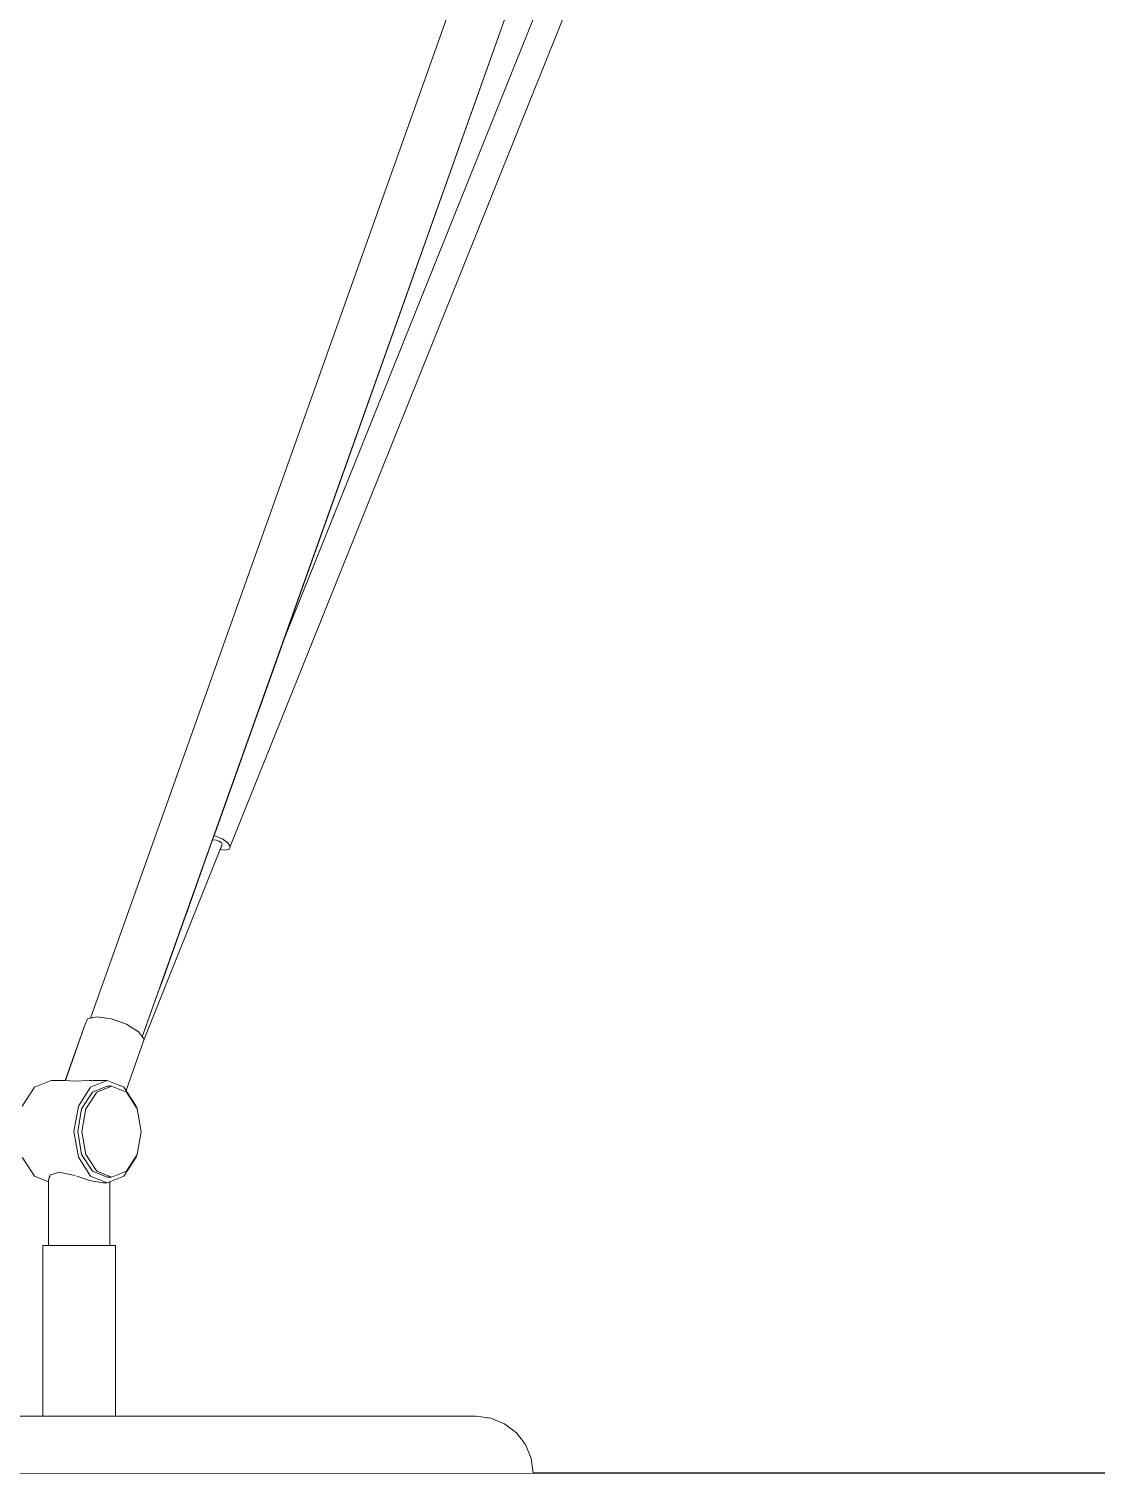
# Model space of a CAD drawing. Header units: millimetres. Extents: x 14397 to 67587, y -11631 to -8348.
# Drawn here: x 67113.5 to 67301.1, y -10880.8 to -10627.1 of the extents above; entities that cross this region are included whole.
import ezdxf

# ---------------------------------------------------------------- set-up
doc = ezdxf.new("R2010")
doc.units = ezdxf.units.MM
doc.header["$MEASUREMENT"] = 0
doc.linetypes.add('Wipeout_Contour', pattern=[1000, 0, -1000])
doc.layers.add('NewA-Ee_25_10-M_WallsExternal', color=7, linetype='Continuous')
doc.layers.add('NewA-Ee_40_20-M_GeneralFFAndEInternalMovable', color=7, linetype='Continuous')

# ---------------------------------------------------------------- blocks, each defined once
blk = doc.blocks.new('Section Elem_106_11', base_point=(55434.36, -115430.84))
at = {"color": 254, "linetype": 'Wipeout_Contour', "lineweight": 0, "ltscale": 680742.363003}
blk.add_wipeout([(67276.66, -10402.25), (67158.21, -10734.72), (67272.68, -10449.92), (67273.44, -10449.74), (67274.26, -10449.87), (67294.99, -10398.28), (67294.18, -10398.28), (67280.53, -10392.84), (67277.56, -10401.18), (67277.18, -10402.14)], dxfattribs=at).dxf.layer = 'NewA-Ee_25_10-M_WallsExternal'
blk = doc.blocks.new('Section Elem_112_11', base_point=(55434.36, -115430.84))
at = {"layer": 'NewA-Ee_40_20-M_GeneralFFAndEInternalMovable', "linetype": 'Continuous'}
blk.add_line((67340.3, -10880.84), (66735.46, -10880.84), dxfattribs=at)
blk = doc.blocks.new('Section Elem_116_11', base_point=(55434.36, -115430.84))
at = {"color": 254, "linetype": 'Wipeout_Contour', "lineweight": 0, "ltscale": 204010.657844}
blk.add_wipeout([(67143.84, -10775.05), (67146.05, -10769.55), (67145.77, -10769.61)], dxfattribs=at).dxf.layer = 'NewA-Ee_40_20-M_GeneralFFAndEInternalMovable'
at = {"color": 254, "linetype": 'Wipeout_Contour', "lineweight": 0, "ltscale": 271959.093096}
blk.add_wipeout([(67123.57, -10824.84), (67122.87, -10820.84), (67122.11, -10820.84), (67122.81, -10824.84)], dxfattribs=at).dxf.layer = 'NewA-Ee_40_20-M_GeneralFFAndEInternalMovable'
at = {"color": 254, "linetype": 'Wipeout_Contour', "lineweight": 0, "ltscale": 271976.680205}
blk.add_wipeout([(67107.75, -10878.25), (67107.69, -10880.84), (67128.54, -10880.84), (67128.52, -10878.25)], dxfattribs=at).dxf.layer = 'NewA-Ee_40_20-M_GeneralFFAndEInternalMovable'
at = {"color": 254, "linetype": 'Wipeout_Contour', "lineweight": 0, "ltscale": 1020083.078789652}
blk.add_wipeout([(67146.03, -10768.89), (67145.77, -10769.61), (67146.05, -10769.55), (67146.5, -10769.62), (67146.98, -10769.81), (67147.36, -10770.07), (67147.53, -10770.34), (67147.46, -10770.53), (67147.16, -10771.26), (67147.98, -10771.39), (67148.75, -10771.21), (67148.94, -10770.73), (67148.5, -10770.07), (67147.55, -10769.42), (67146.35, -10768.94)], dxfattribs=at).dxf.layer = 'NewA-Ee_40_20-M_GeneralFFAndEInternalMovable'
at = {"color": 254, "linetype": 'Wipeout_Contour', "lineweight": 0, "ltscale": 271975.21785}
blk.add_wipeout([(67128.52, -10878.25), (67128.44, -10875.84), (67107.93, -10875.84), (67107.75, -10878.25)], dxfattribs=at).dxf.layer = 'NewA-Ee_40_20-M_GeneralFFAndEInternalMovable'
at = {"color": 254, "linetype": 'Wipeout_Contour', "lineweight": 0, "ltscale": 272008.852295}
blk.add_wipeout([(67135.71, -10797.84), (67146.98, -10769.81), (67146.5, -10769.62), (67140.07, -10785.61)], dxfattribs=at).dxf.layer = 'NewA-Ee_40_20-M_GeneralFFAndEInternalMovable'
at = {"color": 254, "linetype": 'Wipeout_Contour', "lineweight": 0, "ltscale": 271974.052797}
blk.add_wipeout([(67107.93, -10875.84), (67128.44, -10875.84), (67128.32, -10873.77), (67108.23, -10873.77)], dxfattribs=at).dxf.layer = 'NewA-Ee_40_20-M_GeneralFFAndEInternalMovable'
at = {"color": 254, "linetype": 'Wipeout_Contour', "lineweight": 0, "ltscale": 272058.024669}
blk.add_wipeout([(67128.52, -10878.25), (67128.54, -10880.84), (67148.98, -10880.84), (67148.86, -10878.25)], dxfattribs=at).dxf.layer = 'NewA-Ee_40_20-M_GeneralFFAndEInternalMovable'
at = {"color": 254, "linetype": 'Wipeout_Contour', "lineweight": 0, "ltscale": 272012.086367}
blk.add_wipeout([(67140.07, -10785.61), (67146.5, -10769.62), (67146.05, -10769.55), (67143.84, -10775.05)], dxfattribs=at).dxf.layer = 'NewA-Ee_40_20-M_GeneralFFAndEInternalMovable'
at = {"color": 254, "linetype": 'Wipeout_Contour', "lineweight": 0, "ltscale": 271973.26426}
blk.add_wipeout([(67108.23, -10873.77), (67128.32, -10873.77), (67128.16, -10872.18), (67108.61, -10872.18)], dxfattribs=at).dxf.layer = 'NewA-Ee_40_20-M_GeneralFFAndEInternalMovable'
at = {"color": 254, "linetype": 'Wipeout_Contour', "lineweight": 0, "ltscale": 272055.891725}
blk.add_wipeout([(67128.44, -10875.84), (67128.52, -10878.25), (67148.86, -10878.25), (67148.53, -10875.84)], dxfattribs=at).dxf.layer = 'NewA-Ee_40_20-M_GeneralFFAndEInternalMovable'
at = {"color": 254, "linetype": 'Wipeout_Contour', "lineweight": 0, "ltscale": 271972.905808}
blk.add_wipeout([(67108.61, -10872.18), (67128.16, -10872.18), (67127.97, -10871.18), (67109.05, -10871.18)], dxfattribs=at).dxf.layer = 'NewA-Ee_40_20-M_GeneralFFAndEInternalMovable'
at = {"color": 254, "linetype": 'Wipeout_Contour', "lineweight": 0, "ltscale": 272134.964856}
blk.add_wipeout([(67148.86, -10878.25), (67148.98, -10880.84), (67167.6, -10880.84), (67167.41, -10878.25)], dxfattribs=at).dxf.layer = 'NewA-Ee_40_20-M_GeneralFFAndEInternalMovable'
at = {"color": 254, "linetype": 'Wipeout_Contour', "lineweight": 0, "ltscale": 271973.001761}
blk.add_wipeout([(67109.05, -10871.18), (67127.97, -10871.18), (67127.77, -10870.84), (67109.52, -10870.84)], dxfattribs=at).dxf.layer = 'NewA-Ee_40_20-M_GeneralFFAndEInternalMovable'
at = {"color": 254, "linetype": 'Wipeout_Contour', "lineweight": 0, "ltscale": 272132.186576}
blk.add_wipeout([(67148.53, -10875.84), (67148.86, -10878.25), (67167.41, -10878.25), (67166.84, -10875.84)], dxfattribs=at).dxf.layer = 'NewA-Ee_40_20-M_GeneralFFAndEInternalMovable'
at = {"color": 254, "linetype": 'Wipeout_Contour', "lineweight": 0, "ltscale": 339961.997342}
blk.add_wipeout([(67118.15, -10870.84), (67119.67, -10870.84), (67121.18, -10870.84), (67121.18, -10840.84), (67118.15, -10840.84)], dxfattribs=at).dxf.layer = 'NewA-Ee_40_20-M_GeneralFFAndEInternalMovable'
at = {"color": 254, "linetype": 'Wipeout_Contour', "lineweight": 0, "ltscale": 272045.694084}
blk.add_wipeout([(67127.77, -10870.84), (67127.97, -10871.18), (67146.51, -10871.18), (67145.65, -10870.84)], dxfattribs=at).dxf.layer = 'NewA-Ee_40_20-M_GeneralFFAndEInternalMovable'
at = {"color": 254, "linetype": 'Wipeout_Contour', "lineweight": 0, "ltscale": 272053.419104}
blk.add_wipeout([(67128.32, -10873.77), (67128.44, -10875.84), (67148.53, -10875.84), (67148, -10873.77)], dxfattribs=at).dxf.layer = 'NewA-Ee_40_20-M_GeneralFFAndEInternalMovable'
at = {"color": 254, "linetype": 'Wipeout_Contour', "lineweight": 0, "ltscale": 272202.263182}
blk.add_wipeout([(67182.88, -10878.25), (67167.41, -10878.25), (67167.6, -10880.84), (67183.14, -10880.84)], dxfattribs=at).dxf.layer = 'NewA-Ee_40_20-M_GeneralFFAndEInternalMovable'
at = {"color": 254, "linetype": 'Wipeout_Contour', "lineweight": 0, "ltscale": 339949.813854}
blk.add_wipeout([(67117.2, -10870.84), (67118.15, -10870.84), (67118.15, -10840.84), (67116.25, -10840.84), (67116.25, -10870.84)], dxfattribs=at).dxf.layer = 'NewA-Ee_40_20-M_GeneralFFAndEInternalMovable'
at = {"color": 254, "linetype": 'Wipeout_Contour', "lineweight": 0, "ltscale": 339977.766076}
blk.add_wipeout([(67122.86, -10870.84), (67124.54, -10870.84), (67124.54, -10840.84), (67121.18, -10840.84), (67121.18, -10870.84)], dxfattribs=at).dxf.layer = 'NewA-Ee_40_20-M_GeneralFFAndEInternalMovable'
at = {"color": 254, "linetype": 'Wipeout_Contour', "lineweight": 0, "ltscale": 272050.775338}
blk.add_wipeout([(67128.16, -10872.18), (67128.32, -10873.77), (67148, -10873.77), (67147.31, -10872.18)], dxfattribs=at).dxf.layer = 'NewA-Ee_40_20-M_GeneralFFAndEInternalMovable'
at = {"color": 254, "linetype": 'Wipeout_Contour', "lineweight": 0, "ltscale": 272255.333194}
blk.add_wipeout([(67194.23, -10878.25), (67182.88, -10878.25), (67183.14, -10880.84), (67194.54, -10880.84)], dxfattribs=at).dxf.layer = 'NewA-Ee_40_20-M_GeneralFFAndEInternalMovable'
at = {"color": 254, "linetype": 'Wipeout_Contour', "lineweight": 0, "ltscale": 271955.669168}
blk.add_wipeout([(67118.8, -10840.84), (67121.37, -10840.84), (67121.37, -10828.48), (67118.8, -10827.97)], dxfattribs=at).dxf.layer = 'NewA-Ee_40_20-M_GeneralFFAndEInternalMovable'
at = {"color": 254, "linetype": 'Wipeout_Contour', "lineweight": 0, "ltscale": 339992.894841}
blk.add_wipeout([(67124.54, -10840.84), (67124.54, -10870.84), (67125.93, -10870.84), (67127.31, -10870.84), (67127.31, -10840.84)], dxfattribs=at).dxf.layer = 'NewA-Ee_40_20-M_GeneralFFAndEInternalMovable'
at = {"color": 254, "linetype": 'Wipeout_Contour', "lineweight": 0, "ltscale": 272128.466808}
blk.add_wipeout([(67148.53, -10875.84), (67166.84, -10875.84), (67165.94, -10873.77), (67148, -10873.77)], dxfattribs=at).dxf.layer = 'NewA-Ee_40_20-M_GeneralFFAndEInternalMovable'
at = {"color": 254, "linetype": 'Wipeout_Contour', "lineweight": 0, "ltscale": 272251.545059}
blk.add_wipeout([(67193.33, -10875.84), (67182.12, -10875.84), (67182.88, -10878.25), (67194.23, -10878.25)], dxfattribs=at).dxf.layer = 'NewA-Ee_40_20-M_GeneralFFAndEInternalMovable'
at = {"color": 254, "linetype": 'Wipeout_Contour', "lineweight": 0, "ltscale": 747854.308801}
blk.add_wipeout([(67122.24, -10825.34), (67112.37, -10825.34), (67114.51, -10828.64), (67117.16, -10828.64), (67117.17, -10828.57), (67117.19, -10828.48), (67118.8, -10827.97), (67121.37, -10828.48), (67121.64, -10828.57), (67121.74, -10828.64), (67124.39, -10828.64)], dxfattribs=at).dxf.layer = 'NewA-Ee_40_20-M_GeneralFFAndEInternalMovable'
at = {"color": 254, "linetype": 'Wipeout_Contour', "lineweight": 0, "ltscale": 340003.329888}
blk.add_wipeout([(67127.31, -10870.84), (67128.04, -10870.84), (67128.77, -10870.84), (67128.77, -10840.84), (67127.31, -10840.84)], dxfattribs=at).dxf.layer = 'NewA-Ee_40_20-M_GeneralFFAndEInternalMovable'
at = {"color": 254, "linetype": 'Wipeout_Contour', "lineweight": 0, "ltscale": 272124.059106}
blk.add_wipeout([(67148, -10873.77), (67165.94, -10873.77), (67164.77, -10872.18), (67147.31, -10872.18)], dxfattribs=at).dxf.layer = 'NewA-Ee_40_20-M_GeneralFFAndEInternalMovable'
at = {"color": 254, "linetype": 'Wipeout_Contour', "lineweight": 0, "ltscale": 272198.920399}
blk.add_wipeout([(67182.12, -10875.84), (67166.84, -10875.84), (67167.41, -10878.25), (67182.88, -10878.25)], dxfattribs=at).dxf.layer = 'NewA-Ee_40_20-M_GeneralFFAndEInternalMovable'
at = {"color": 254, "linetype": 'Wipeout_Contour', "lineweight": 0, "ltscale": 272286.473764}
blk.add_wipeout([(67193.33, -10875.84), (67194.23, -10878.25), (67200.68, -10878.25), (67199.7, -10875.84)], dxfattribs=at).dxf.layer = 'NewA-Ee_40_20-M_GeneralFFAndEInternalMovable'
at = {"color": 254, "linetype": 'Wipeout_Contour', "lineweight": 0, "ltscale": 271947.421412}
blk.add_wipeout([(67117.19, -10828.48), (67117.19, -10840.84), (67118.8, -10840.84), (67118.8, -10827.97)], dxfattribs=at).dxf.layer = 'NewA-Ee_40_20-M_GeneralFFAndEInternalMovable'
at = {"color": 254, "linetype": 'Wipeout_Contour', "lineweight": 0, "ltscale": 407953.860462}
blk.add_wipeout([(67121.74, -10828.64), (67122, -10828.68), (67124.21, -10829.41), (67126.55, -10829.84), (67127.31, -10829.84), (67124.39, -10828.64)], dxfattribs=at).dxf.layer = 'NewA-Ee_40_20-M_GeneralFFAndEInternalMovable'
at = {"color": 254, "linetype": 'Wipeout_Contour', "lineweight": 0, "ltscale": 272048.140527}
blk.add_wipeout([(67127.97, -10871.18), (67128.16, -10872.18), (67147.31, -10872.18), (67146.51, -10871.18)], dxfattribs=at).dxf.layer = 'NewA-Ee_40_20-M_GeneralFFAndEInternalMovable'
at = {"color": 254, "linetype": 'Wipeout_Contour', "lineweight": 0, "ltscale": 272194.109672}
blk.add_wipeout([(67180.91, -10873.77), (67165.94, -10873.77), (67166.84, -10875.84), (67182.12, -10875.84)], dxfattribs=at).dxf.layer = 'NewA-Ee_40_20-M_GeneralFFAndEInternalMovable'
at = {"color": 254, "linetype": 'Wipeout_Contour', "lineweight": 0, "ltscale": 272290.557928}
blk.add_wipeout([(67194.23, -10878.25), (67194.54, -10880.84), (67201.02, -10880.84), (67200.68, -10878.25)], dxfattribs=at).dxf.layer = 'NewA-Ee_40_20-M_GeneralFFAndEInternalMovable'
at = {"color": 254, "linetype": 'Wipeout_Contour', "lineweight": 0, "ltscale": 339921.29869}
blk.add_wipeout([(67114.51, -10828.64), (67116.97, -10829.65), (67116.97, -10829.41), (67117.14, -10828.68), (67117.16, -10828.64)], dxfattribs=at).dxf.layer = 'NewA-Ee_40_20-M_GeneralFFAndEInternalMovable'
at = {"color": 254, "linetype": 'Wipeout_Contour', "lineweight": 0, "ltscale": 475936.373109}
blk.add_wipeout([(67121.37, -10840.84), (67124.21, -10840.84), (67124.21, -10829.41), (67122, -10828.68), (67121.74, -10828.64), (67121.64, -10828.57), (67121.37, -10828.48)], dxfattribs=at).dxf.layer = 'NewA-Ee_40_20-M_GeneralFFAndEInternalMovable'
at = {"color": 254, "linetype": 'Wipeout_Contour', "lineweight": 0, "ltscale": 339944.480155}
blk.add_wipeout([(67115.99, -10870.84), (67116.12, -10870.84), (67116.25, -10870.84), (67116.25, -10840.84), (67115.99, -10840.84)], dxfattribs=at).dxf.layer = 'NewA-Ee_40_20-M_GeneralFFAndEInternalMovable'
at = {"color": 254, "linetype": 'Wipeout_Contour', "lineweight": 0, "ltscale": 272188.158967}
blk.add_wipeout([(67164.77, -10872.18), (67165.94, -10873.77), (67180.91, -10873.77), (67179.34, -10872.18)], dxfattribs=at).dxf.layer = 'NewA-Ee_40_20-M_GeneralFFAndEInternalMovable'
at = {"color": 254, "linetype": 'Wipeout_Contour', "lineweight": 0, "ltscale": 272305.536076}
blk.add_wipeout([(67201.8, -10878.25), (67200.68, -10878.25), (67201.02, -10880.84), (67202.14, -10880.84)], dxfattribs=at).dxf.layer = 'NewA-Ee_40_20-M_GeneralFFAndEInternalMovable'
at = {"layer": 'NewA-Ee_40_20-M_GeneralFFAndEInternalMovable', "color": 6, "linetype": 'Continuous', "lineweight": 13}
blk.add_line((67109.52, -10870.84), (67127.77, -10870.84), dxfattribs=at)
at = {"color": 254, "linetype": 'Wipeout_Contour', "lineweight": 0, "ltscale": 271966.436731}
blk.add_wipeout([(67123.57, -10824.84), (67122.81, -10824.84), (67124.71, -10827.77), (67125.47, -10827.77)], dxfattribs=at).dxf.layer = 'NewA-Ee_40_20-M_GeneralFFAndEInternalMovable'
at = {"color": 254, "linetype": 'Wipeout_Contour', "lineweight": 0, "ltscale": 475898.036137}
blk.add_wipeout([(67116.97, -10829.41), (67116.97, -10840.84), (67117.19, -10840.84), (67117.19, -10828.48), (67117.17, -10828.57), (67117.16, -10828.64), (67117.14, -10828.68)], dxfattribs=at).dxf.layer = 'NewA-Ee_40_20-M_GeneralFFAndEInternalMovable'
at = {"color": 254, "linetype": 'Wipeout_Contour', "lineweight": 0, "ltscale": 272119.263829}
blk.add_wipeout([(67146.51, -10871.18), (67147.31, -10872.18), (67164.77, -10872.18), (67163.41, -10871.18)], dxfattribs=at).dxf.layer = 'NewA-Ee_40_20-M_GeneralFFAndEInternalMovable'
at = {"color": 254, "linetype": 'Wipeout_Contour', "lineweight": 0, "ltscale": 272238.706035}
blk.add_wipeout([(67179.34, -10872.18), (67180.91, -10873.77), (67191.89, -10873.77), (67190.03, -10872.18)], dxfattribs=at).dxf.layer = 'NewA-Ee_40_20-M_GeneralFFAndEInternalMovable'
at = {"color": 254, "linetype": 'Wipeout_Contour', "lineweight": 0, "ltscale": 272301.322805}
blk.add_wipeout([(67200.8, -10875.84), (67199.7, -10875.84), (67200.68, -10878.25), (67201.8, -10878.25)], dxfattribs=at).dxf.layer = 'NewA-Ee_40_20-M_GeneralFFAndEInternalMovable'
at = {"layer": 'NewA-Ee_40_20-M_GeneralFFAndEInternalMovable', "color": 6, "linetype": 'Continuous', "lineweight": 13}
for p, q in [((67118.8, -10827.97), (67117.19, -10828.48)), ((67114.51, -10828.64), (67116.97, -10829.65)), ((67117.14, -10828.68), (67116.97, -10829.41)), ((67116.97, -10829.41), (67116.97, -10840.84)), ((67117.19, -10828.48), (67117.17, -10828.57)), ((67115.99, -10840.84), (67116.25, -10840.84)), ((67115.99, -10870.84), (67115.99, -10840.84)), ((67116.25, -10840.84), (67118.15, -10840.84)), ((67118.15, -10840.84), (67121.18, -10840.84)), ((67201.8, -10878.25), (67202.14, -10880.84))]:
    blk.add_line(p, q, dxfattribs=at)
at = {"color": 254, "linetype": 'Wipeout_Contour', "lineweight": 0, "ltscale": 1631846.076268648}
blk.add_wipeout([(67121.46, -10820.84), (67122.24, -10825.34), (67124.39, -10828.64), (67127.31, -10829.84), (67130.24, -10828.64), (67132.38, -10825.34), (67132.43, -10825.07), (67130.68, -10827.77), (67128.07, -10828.84), (67127.31, -10828.84), (67124.71, -10827.77), (67122.81, -10824.84), (67122.11, -10820.84), (67122.81, -10816.84), (67124.71, -10813.91), (67127.31, -10812.84), (67128.07, -10812.84), (67130.68, -10813.91), (67132.43, -10816.61), (67132.38, -10816.34), (67130.24, -10813.05), (67127.31, -10811.84), (67124.39, -10813.05), (67122.24, -10816.34)], dxfattribs=at).dxf.layer = 'NewA-Ee_40_20-M_GeneralFFAndEInternalMovable'
at = {"color": 254, "linetype": 'Wipeout_Contour', "lineweight": 0, "ltscale": 272181.473836}
blk.add_wipeout([(67177.51, -10871.18), (67163.41, -10871.18), (67164.77, -10872.18), (67179.34, -10872.18)], dxfattribs=at).dxf.layer = 'NewA-Ee_40_20-M_GeneralFFAndEInternalMovable'
at = {"color": 254, "linetype": 'Wipeout_Contour', "lineweight": 0, "ltscale": 272245.873782}
blk.add_wipeout([(67180.91, -10873.77), (67182.12, -10875.84), (67193.33, -10875.84), (67191.89, -10873.77)], dxfattribs=at).dxf.layer = 'NewA-Ee_40_20-M_GeneralFFAndEInternalMovable'
at = {"layer": 'NewA-Ee_40_20-M_GeneralFFAndEInternalMovable', "color": 6, "linetype": 'Continuous', "lineweight": 13}
blk.add_line((67121.37, -10828.48), (67118.8, -10827.97), dxfattribs=at)
at = {"color": 254, "linetype": 'Wipeout_Contour', "lineweight": 0, "ltscale": 271935.860738}
blk.add_wipeout([(67122.24, -10825.34), (67121.46, -10820.84), (67111.59, -10820.84), (67112.37, -10825.34)], dxfattribs=at).dxf.layer = 'NewA-Ee_40_20-M_GeneralFFAndEInternalMovable'
at = {"color": 254, "linetype": 'Wipeout_Contour', "lineweight": 0, "ltscale": 271977.032691}
blk.add_wipeout([(67124.21, -10840.84), (67126.55, -10840.84), (67126.55, -10829.84), (67124.21, -10829.41)], dxfattribs=at).dxf.layer = 'NewA-Ee_40_20-M_GeneralFFAndEInternalMovable'
at = {"color": 254, "linetype": 'Wipeout_Contour', "lineweight": 0, "ltscale": 272114.407677}
blk.add_wipeout([(67145.65, -10870.84), (67146.51, -10871.18), (67163.41, -10871.18), (67161.95, -10870.84)], dxfattribs=at).dxf.layer = 'NewA-Ee_40_20-M_GeneralFFAndEInternalMovable'
at = {"color": 254, "linetype": 'Wipeout_Contour', "lineweight": 0, "ltscale": 272272.254411}
blk.add_wipeout([(67190.03, -10872.18), (67191.89, -10873.77), (67198.14, -10873.77), (67196.1, -10872.18)], dxfattribs=at).dxf.layer = 'NewA-Ee_40_20-M_GeneralFFAndEInternalMovable'
at = {"layer": 'NewA-Ee_40_20-M_GeneralFFAndEInternalMovable', "color": 6, "linetype": 'Continuous', "lineweight": 13}
for p, q in [((67112.37, -10825.34), (67114.51, -10828.64)), ((67121.18, -10840.84), (67124.54, -10840.84)), ((67127.77, -10870.84), (67145.65, -10870.84))]:
    blk.add_line(p, q, dxfattribs=at)
at = {"color": 254, "linetype": 'Wipeout_Contour', "lineweight": 0, "ltscale": 271932.995723}
blk.add_wipeout([(67121.46, -10820.84), (67122.24, -10816.34), (67112.37, -10816.34), (67111.59, -10820.84)], dxfattribs=at).dxf.layer = 'NewA-Ee_40_20-M_GeneralFFAndEInternalMovable'
at = {"color": 254, "linetype": 'Wipeout_Contour', "lineweight": 0, "ltscale": 271976.609261}
blk.add_wipeout([(67125.47, -10827.77), (67124.71, -10827.77), (67127.31, -10828.84), (67128.07, -10828.84)], dxfattribs=at).dxf.layer = 'NewA-Ee_40_20-M_GeneralFFAndEInternalMovable'
at = {"color": 254, "linetype": 'Wipeout_Contour', "lineweight": 0, "ltscale": 272230.530403}
blk.add_wipeout([(67187.85, -10871.18), (67177.51, -10871.18), (67179.34, -10872.18), (67190.03, -10872.18)], dxfattribs=at).dxf.layer = 'NewA-Ee_40_20-M_GeneralFFAndEInternalMovable'
at = {"color": 254, "linetype": 'Wipeout_Contour', "lineweight": 0, "ltscale": 272280.230647}
blk.add_wipeout([(67193.33, -10875.84), (67199.7, -10875.84), (67198.14, -10873.77), (67191.89, -10873.77)], dxfattribs=at).dxf.layer = 'NewA-Ee_40_20-M_GeneralFFAndEInternalMovable'
at = {"color": 254, "linetype": 'Wipeout_Contour', "lineweight": 0, "ltscale": 271936.295402}
blk.add_wipeout([(67114.51, -10813.05), (67112.37, -10816.34), (67122.24, -10816.34), (67124.39, -10813.05)], dxfattribs=at).dxf.layer = 'NewA-Ee_40_20-M_GeneralFFAndEInternalMovable'
at = {"color": 254, "linetype": 'Wipeout_Contour', "lineweight": 0, "ltscale": 339979.244482}
blk.add_wipeout([(67126.55, -10840.84), (67127.78, -10840.84), (67127.78, -10829.65), (67127.31, -10829.84), (67126.55, -10829.84)], dxfattribs=at).dxf.layer = 'NewA-Ee_40_20-M_GeneralFFAndEInternalMovable'
at = {"color": 254, "linetype": 'Wipeout_Contour', "lineweight": 0, "ltscale": 272174.509897}
blk.add_wipeout([(67175.54, -10870.84), (67161.95, -10870.84), (67163.41, -10871.18), (67177.51, -10871.18)], dxfattribs=at).dxf.layer = 'NewA-Ee_40_20-M_GeneralFFAndEInternalMovable'
at = {"color": 254, "linetype": 'Wipeout_Contour', "lineweight": 0, "ltscale": 272294.833186}
blk.add_wipeout([(67199.22, -10873.77), (67198.14, -10873.77), (67199.7, -10875.84), (67200.8, -10875.84)], dxfattribs=at).dxf.layer = 'NewA-Ee_40_20-M_GeneralFFAndEInternalMovable'
at = {"layer": 'NewA-Ee_40_20-M_GeneralFFAndEInternalMovable', "color": 6, "linetype": 'Continuous', "lineweight": 13}
for p, q in [((67124.54, -10840.84), (67127.31, -10840.84)), ((67127.31, -10840.84), (67128.77, -10840.84)), ((67128.77, -10870.84), (67128.77, -10840.84)), ((67145.65, -10870.84), (67161.95, -10870.84)), ((67200.8, -10875.84), (67201.8, -10878.25))]:
    blk.add_line(p, q, dxfattribs=at)
at = {"color": 254, "linetype": 'Wipeout_Contour', "lineweight": 0, "ltscale": 271956.546632}
blk.add_wipeout([(67122.11, -10820.84), (67122.87, -10820.84), (67123.57, -10816.84), (67122.81, -10816.84)], dxfattribs=at).dxf.layer = 'NewA-Ee_40_20-M_GeneralFFAndEInternalMovable'
at = {"color": 254, "linetype": 'Wipeout_Contour', "lineweight": 0, "ltscale": 272286.510408}
blk.add_wipeout([(67196.1, -10872.18), (67198.14, -10873.77), (67199.22, -10873.77), (67197.15, -10872.18)], dxfattribs=at).dxf.layer = 'NewA-Ee_40_20-M_GeneralFFAndEInternalMovable'
at = {"layer": 'NewA-Ee_40_20-M_GeneralFFAndEInternalMovable', "color": 6, "linetype": 'Continuous', "lineweight": 13}
blk.add_line((67199.22, -10873.77), (67200.8, -10875.84), dxfattribs=at)
at = {"color": 254, "linetype": 'Wipeout_Contour', "lineweight": 0, "ltscale": 271959.479785}
blk.add_wipeout([(67122.81, -10816.84), (67123.57, -10816.84), (67125.47, -10813.91), (67124.71, -10813.91)], dxfattribs=at).dxf.layer = 'NewA-Ee_40_20-M_GeneralFFAndEInternalMovable'
at = {"color": 254, "linetype": 'Wipeout_Contour', "lineweight": 0, "ltscale": 272263.088866}
blk.add_wipeout([(67187.85, -10871.18), (67190.03, -10872.18), (67196.1, -10872.18), (67193.73, -10871.18)], dxfattribs=at).dxf.layer = 'NewA-Ee_40_20-M_GeneralFFAndEInternalMovable'
at = {"color": 254, "linetype": 'Wipeout_Contour', "lineweight": 0, "ltscale": 747854.962108}
blk.add_wipeout([(67117.44, -10811.84), (67114.51, -10813.05), (67124.39, -10813.05), (67127.31, -10811.84), (67124.8, -10811.84), (67124.62, -10811.88), (67124.13, -10811.86), (67121.47, -10811.95), (67119.96, -10811.86), (67119.94, -10811.88), (67119.95, -10811.84)], dxfattribs=at).dxf.layer = 'NewA-Ee_40_20-M_GeneralFFAndEInternalMovable'
at = {"color": 254, "linetype": 'Wipeout_Contour', "lineweight": 0, "ltscale": 272221.904088}
blk.add_wipeout([(67185.52, -10870.84), (67175.54, -10870.84), (67177.51, -10871.18), (67187.85, -10871.18)], dxfattribs=at).dxf.layer = 'NewA-Ee_40_20-M_GeneralFFAndEInternalMovable'
at = {"color": 254, "linetype": 'Wipeout_Contour', "lineweight": 0, "ltscale": 272276.921913}
blk.add_wipeout([(67193.73, -10871.18), (67196.1, -10872.18), (67197.15, -10872.18), (67194.75, -10871.18)], dxfattribs=at).dxf.layer = 'NewA-Ee_40_20-M_GeneralFFAndEInternalMovable'
at = {"layer": 'NewA-Ee_40_20-M_GeneralFFAndEInternalMovable', "color": 6, "linetype": 'Continuous', "lineweight": 13}
for p, q in [((67117.44, -10811.84), (67114.51, -10813.05)), ((67114.51, -10813.05), (67112.37, -10816.34)), ((67161.95, -10870.84), (67175.54, -10870.84)), ((67197.15, -10872.18), (67199.22, -10873.77))]:
    blk.add_line(p, q, dxfattribs=at)
at = {"color": 254, "linetype": 'Wipeout_Contour', "lineweight": 0, "ltscale": 271967.106186}
blk.add_wipeout([(67124.71, -10813.91), (67125.47, -10813.91), (67128.07, -10812.84), (67127.31, -10812.84)], dxfattribs=at).dxf.layer = 'NewA-Ee_40_20-M_GeneralFFAndEInternalMovable'
at = {"color": 254, "linetype": 'Wipeout_Contour', "lineweight": 0, "ltscale": 272253.358775}
blk.add_wipeout([(67185.52, -10870.84), (67187.85, -10871.18), (67193.73, -10871.18), (67191.19, -10870.84)], dxfattribs=at).dxf.layer = 'NewA-Ee_40_20-M_GeneralFFAndEInternalMovable'
at = {"layer": 'NewA-Ee_40_20-M_GeneralFFAndEInternalMovable', "color": 6, "linetype": 'Continuous', "lineweight": 13}
blk.add_line((67175.54, -10870.84), (67185.52, -10870.84), dxfattribs=at)
at = {"color": 254, "linetype": 'Wipeout_Contour', "lineweight": 0, "ltscale": 407947.869636}
blk.add_wipeout([(67124.13, -10811.86), (67124.62, -10811.88), (67124.8, -10811.84), (67127.16, -10811.84), (67130.68, -10801.98), (67128, -10801.01)], dxfattribs=at).dxf.layer = 'NewA-Ee_40_20-M_GeneralFFAndEInternalMovable'
at = {"color": 254, "linetype": 'Wipeout_Contour', "lineweight": 0, "ltscale": 272266.721216}
blk.add_wipeout([(67192.17, -10870.84), (67191.19, -10870.84), (67193.73, -10871.18), (67194.75, -10871.18)], dxfattribs=at).dxf.layer = 'NewA-Ee_40_20-M_GeneralFFAndEInternalMovable'
at = {"layer": 'NewA-Ee_40_20-M_GeneralFFAndEInternalMovable', "color": 6, "linetype": 'Continuous', "lineweight": 13}
for p, q in [((67185.52, -10870.84), (67191.19, -10870.84)), ((67191.19, -10870.84), (67192.17, -10870.84)), ((67192.17, -10870.84), (67194.75, -10871.18)), ((67194.75, -10871.18), (67197.15, -10872.18))]:
    blk.add_line(p, q, dxfattribs=at)
at = {"color": 254, "linetype": 'Wipeout_Contour', "lineweight": 0, "ltscale": 815935.483534}
blk.add_wipeout([(67122.87, -10820.84), (67123.57, -10824.84), (67125.47, -10827.77), (67128.07, -10828.84), (67130.68, -10827.77), (67132.58, -10824.84), (67133.28, -10820.84), (67132.58, -10816.84), (67130.68, -10813.91), (67128.07, -10812.84), (67125.47, -10813.91), (67123.57, -10816.84)], dxfattribs=at).dxf.layer = 'NewA-Ee_40_20-M_GeneralFFAndEInternalMovable'
at = {"layer": 'NewA-Ee_40_20-M_GeneralFFAndEInternalMovable', "color": 6, "linetype": 'Continuous', "lineweight": 13}
for p, q in [((67124.71, -10813.91), (67122.81, -10816.84)), ((67125.47, -10813.91), (67123.57, -10816.84)), ((67122.24, -10816.34), (67121.46, -10820.84)), ((67122.81, -10816.84), (67122.11, -10820.84)), ((67123.57, -10816.84), (67122.87, -10820.84)), ((67132.43, -10816.61), (67132.38, -10816.34)), ((67133.28, -10820.84), (67132.58, -10816.84)), ((67121.46, -10820.84), (67122.24, -10825.34)), ((67122.11, -10820.84), (67122.81, -10824.84)), ((67122.87, -10820.84), (67123.57, -10824.84)), ((67132.58, -10824.84), (67133.28, -10820.84)), ((67122.24, -10825.34), (67124.39, -10828.64)), ((67122.81, -10824.84), (67124.71, -10827.77)), ((67123.57, -10824.84), (67125.47, -10827.77)), ((67130.24, -10828.64), (67132.38, -10825.34)), ((67130.68, -10827.77), (67132.58, -10824.84)), ((67132.38, -10825.34), (67132.43, -10825.07)), ((67124.71, -10827.77), (67127.31, -10828.84)), ((67125.47, -10827.77), (67128.07, -10828.84)), ((67128.07, -10828.84), (67130.68, -10827.77)), ((67121.65, -10828.57), (67121.37, -10828.48)), ((67124.21, -10829.41), (67121.99, -10828.68)), ((67126.55, -10829.84), (67124.21, -10829.41)), ((67124.39, -10828.64), (67127.31, -10829.84)), ((67126.55, -10829.84), (67127.31, -10829.84)), ((67127.31, -10829.84), (67130.24, -10828.64)), ((67127.31, -10828.84), (67128.07, -10828.84)), ((67127.78, -10829.65), (67127.78, -10840.84))]:
    blk.add_line(p, q, dxfattribs=at)
at = {"color": 254, "linetype": 'Wipeout_Contour', "lineweight": 0, "ltscale": 407916.235126}
blk.add_wipeout([(67123.44, -10801.98), (67119.93, -10811.84), (67119.95, -10811.84), (67119.94, -10811.88), (67119.96, -10811.86), (67123.82, -10801.01)], dxfattribs=at).dxf.layer = 'NewA-Ee_40_20-M_GeneralFFAndEInternalMovable'
at = {"color": 254, "linetype": 'Wipeout_Contour', "lineweight": 0, "ltscale": 271948.033579}
blk.add_wipeout([(67119.96, -10811.86), (67121.47, -10811.95), (67125.49, -10800.66), (67123.82, -10801.01)], dxfattribs=at).dxf.layer = 'NewA-Ee_40_20-M_GeneralFFAndEInternalMovable'
at = {"layer": 'NewA-Ee_40_20-M_GeneralFFAndEInternalMovable', "color": 6, "linetype": 'Continuous', "lineweight": 13}
for p, q in [((67117.44, -10811.84), (67119.95, -10811.84)), ((67119.94, -10811.88), (67119.96, -10811.86))]:
    blk.add_line(p, q, dxfattribs=at)
at = {"color": 254, "linetype": 'Wipeout_Contour', "lineweight": 0, "ltscale": 271956.229126}
blk.add_wipeout([(67121.47, -10811.95), (67124.13, -10811.86), (67128, -10801.01), (67125.49, -10800.66)], dxfattribs=at).dxf.layer = 'NewA-Ee_40_20-M_GeneralFFAndEInternalMovable'
at = {"layer": 'NewA-Ee_40_20-M_GeneralFFAndEInternalMovable', "color": 6, "linetype": 'Continuous', "lineweight": 13}
for p, q in [((67119.96, -10811.86), (67121.47, -10811.95)), ((67121.47, -10811.95), (67124.13, -10811.86)), ((67124.13, -10811.86), (67124.63, -10811.88)), ((67124.39, -10813.05), (67122.24, -10816.34))]:
    blk.add_line(p, q, dxfattribs=at)
at = {"color": 254, "linetype": 'Wipeout_Contour', "lineweight": 0, "ltscale": 339970.632882}
blk.add_wipeout([(67127.16, -10811.84), (67127.31, -10811.84), (67129.45, -10812.72), (67132.8, -10803.3), (67130.68, -10801.98)], dxfattribs=at).dxf.layer = 'NewA-Ee_40_20-M_GeneralFFAndEInternalMovable'
at = {"layer": 'NewA-Ee_40_20-M_GeneralFFAndEInternalMovable', "color": 6, "linetype": 'Continuous', "lineweight": 13}
for p, q in [((67127.31, -10811.84), (67124.39, -10813.05)), ((67124.8, -10811.84), (67127.31, -10811.84)), ((67127.31, -10812.84), (67124.71, -10813.91)), ((67128.07, -10812.84), (67125.47, -10813.91)), ((67127.31, -10812.84), (67128.07, -10812.84))]:
    blk.add_line(p, q, dxfattribs=at)
at = {"color": 254, "linetype": 'Wipeout_Contour', "lineweight": 0, "ltscale": 339980.762926}
blk.add_wipeout([(67129.45, -10812.72), (67130.24, -10813.05), (67130.61, -10813.61), (67133.81, -10804.62), (67132.8, -10803.3)], dxfattribs=at).dxf.layer = 'NewA-Ee_40_20-M_GeneralFFAndEInternalMovable'
at = {"layer": 'NewA-Ee_40_20-M_GeneralFFAndEInternalMovable', "color": 6, "linetype": 'Continuous', "lineweight": 13}
for p, q in [((67130.24, -10813.05), (67127.31, -10811.84)), ((67130.68, -10813.91), (67128.07, -10812.84)), ((67132.38, -10816.34), (67130.24, -10813.05)), ((67132.58, -10816.84), (67130.68, -10813.91))]:
    blk.add_line(p, q, dxfattribs=at)
at = {"color": 254, "linetype": 'Wipeout_Contour', "lineweight": 0, "ltscale": 340004.446267}
blk.add_wipeout([(67133.46, -10804.16), (67133.59, -10804.33), (67147.36, -10770.07), (67146.98, -10769.81), (67135.71, -10797.84)], dxfattribs=at).dxf.layer = 'NewA-Ee_40_20-M_GeneralFFAndEInternalMovable'
at = {"color": 254, "linetype": 'Wipeout_Contour', "lineweight": 0, "ltscale": 204008.69552}
blk.add_wipeout([(67147.53, -10770.34), (67133.78, -10804.57), (67147.46, -10770.53)], dxfattribs=at).dxf.layer = 'NewA-Ee_40_20-M_GeneralFFAndEInternalMovable'
at = {"color": 254, "linetype": 'Wipeout_Contour', "lineweight": 0, "ltscale": 272006.535271}
blk.add_wipeout([(67147.36, -10770.07), (67133.59, -10804.33), (67133.77, -10804.57), (67147.53, -10770.34)], dxfattribs=at).dxf.layer = 'NewA-Ee_40_20-M_GeneralFFAndEInternalMovable'
at = {"color": 254, "linetype": 'Wipeout_Contour', "lineweight": 0, "ltscale": 272182.654684}
blk.add_wipeout([(67148.75, -10771.21), (67276.97, -10452.2), (67277.16, -10451.71), (67148.94, -10770.73)], dxfattribs=at).dxf.layer = 'NewA-Ee_40_20-M_GeneralFFAndEInternalMovable'
at = {"color": 254, "linetype": 'Wipeout_Contour', "lineweight": 0, "ltscale": 272181.808328}
blk.add_wipeout([(67276.72, -10451.06), (67148.5, -10770.07), (67148.94, -10770.73), (67277.16, -10451.71)], dxfattribs=at).dxf.layer = 'NewA-Ee_40_20-M_GeneralFFAndEInternalMovable'
at = {"color": 254, "linetype": 'Wipeout_Contour', "lineweight": 0, "ltscale": 272109.094832}
blk.add_wipeout([(67124.34, -10800.9), (67124.37, -10800.89), (67268.01, -10397.78), (67267.66, -10398.65)], dxfattribs=at).dxf.layer = 'NewA-Ee_40_20-M_GeneralFFAndEInternalMovable'
at = {"color": 254, "linetype": 'Wipeout_Contour', "lineweight": 0, "ltscale": 340101.631895}
blk.add_wipeout([(67268.01, -10397.78), (67124.37, -10800.89), (67125.49, -10800.66), (67125.84, -10800.71), (67269.52, -10397.45)], dxfattribs=at).dxf.layer = 'NewA-Ee_40_20-M_GeneralFFAndEInternalMovable'
at = {"layer": 'NewA-Ee_40_20-M_GeneralFFAndEInternalMovable', "color": 6, "linetype": 'Continuous', "lineweight": 13}
for p, q in [((67119.93, -10811.84), (67123.44, -10801.98)), ((67123.44, -10801.98), (67123.82, -10801.01))]:
    blk.add_line(p, q, dxfattribs=at)
at = {"color": 254, "linetype": 'Wipeout_Contour', "lineweight": 0, "ltscale": 340111.629555}
blk.add_wipeout([(67125.84, -10800.71), (67128, -10801.01), (67128.11, -10801.05), (67271.8, -10397.78), (67269.52, -10397.45)], dxfattribs=at).dxf.layer = 'NewA-Ee_40_20-M_GeneralFFAndEInternalMovable'
at = {"layer": 'NewA-Ee_40_20-M_GeneralFFAndEInternalMovable', "color": 6, "linetype": 'Continuous', "lineweight": 13}
blk.add_line((67123.82, -10801.01), (67125.49, -10800.66), dxfattribs=at)
at = {"color": 254, "linetype": 'Wipeout_Contour', "lineweight": 0, "ltscale": 272129.359201}
blk.add_wipeout([(67271.8, -10397.78), (67128.11, -10801.05), (67130.55, -10801.93), (67274.24, -10398.65)], dxfattribs=at).dxf.layer = 'NewA-Ee_40_20-M_GeneralFFAndEInternalMovable'
at = {"layer": 'NewA-Ee_40_20-M_GeneralFFAndEInternalMovable', "color": 6, "linetype": 'Continuous', "lineweight": 13}
blk.add_line((67125.49, -10800.66), (67128, -10801.01), dxfattribs=at)
at = {"color": 254, "linetype": 'Wipeout_Contour', "lineweight": 0, "ltscale": 272174.068053}
blk.add_wipeout([(67146.35, -10768.94), (67147.55, -10769.42), (67275.78, -10450.4), (67274.57, -10449.92)], dxfattribs=at).dxf.layer = 'NewA-Ee_40_20-M_GeneralFFAndEInternalMovable'
at = {"color": 254, "linetype": 'Wipeout_Contour', "lineweight": 0, "ltscale": 340178.37101}
blk.add_wipeout([(67146.03, -10768.89), (67146.35, -10768.94), (67274.57, -10449.92), (67273.44, -10449.74), (67152.79, -10749.91)], dxfattribs=at).dxf.layer = 'NewA-Ee_40_20-M_GeneralFFAndEInternalMovable'
at = {"color": 254, "linetype": 'Wipeout_Contour', "lineweight": 0, "ltscale": 272178.120733}
blk.add_wipeout([(67152.79, -10749.91), (67273.44, -10449.74), (67272.68, -10449.92), (67158.21, -10734.72)], dxfattribs=at).dxf.layer = 'NewA-Ee_40_20-M_GeneralFFAndEInternalMovable'
at = {"color": 254, "linetype": 'Wipeout_Contour', "lineweight": 0, "ltscale": 340133.409469}
blk.add_wipeout([(67274.24, -10398.65), (67130.55, -10801.93), (67130.68, -10801.98), (67132.49, -10803.11), (67276.17, -10399.86)], dxfattribs=at).dxf.layer = 'NewA-Ee_40_20-M_GeneralFFAndEInternalMovable'
at = {"layer": 'NewA-Ee_40_20-M_GeneralFFAndEInternalMovable', "color": 6, "linetype": 'Continuous', "lineweight": 13}
blk.add_line((67128, -10801.01), (67130.68, -10801.98), dxfattribs=at)
at = {"color": 254, "linetype": 'Wipeout_Contour', "lineweight": 0, "ltscale": 340142.136996}
blk.add_wipeout([(67132.49, -10803.11), (67132.8, -10803.3), (67133.46, -10804.16), (67277.09, -10401.06), (67276.17, -10399.86)], dxfattribs=at).dxf.layer = 'NewA-Ee_40_20-M_GeneralFFAndEInternalMovable'
at = {"layer": 'NewA-Ee_40_20-M_GeneralFFAndEInternalMovable', "color": 6, "linetype": 'Continuous', "lineweight": 13}
for p, q in [((67145.77, -10769.61), (67146.05, -10769.55)), ((67130.68, -10801.98), (67132.8, -10803.3)), ((67130.61, -10813.61), (67133.81, -10804.62)), ((67132.8, -10803.3), (67133.81, -10804.62))]:
    blk.add_line(p, q, dxfattribs=at)
at = {"color": 254, "linetype": 'Wipeout_Contour', "lineweight": 0, "ltscale": 272178.665395}
blk.add_wipeout([(67275.78, -10450.4), (67147.55, -10769.42), (67148.5, -10770.07), (67276.72, -10451.06)], dxfattribs=at).dxf.layer = 'NewA-Ee_40_20-M_GeneralFFAndEInternalMovable'
at = {"layer": 'NewA-Ee_40_20-M_GeneralFFAndEInternalMovable', "color": 6, "linetype": 'Continuous', "lineweight": 13}
for p, q in [((67124.34, -10800.9), (67267.66, -10398.65)), ((67133.46, -10804.16), (67277.09, -10401.06)), ((67158.21, -10734.72), (67272.68, -10449.92)), ((67148.94, -10770.73), (67276.97, -10452.2)), ((67146.03, -10768.89), (67146.35, -10768.94)), ((67146.05, -10769.55), (67146.5, -10769.62)), ((67146.35, -10768.94), (67147.55, -10769.42)), ((67146.5, -10769.62), (67146.98, -10769.81)), ((67147.55, -10769.42), (67148.5, -10770.07)), ((67133.78, -10804.57), (67147.46, -10770.53)), ((67146.98, -10769.81), (67147.36, -10770.07)), ((67147.98, -10771.39), (67147.16, -10771.26)), ((67147.36, -10770.07), (67147.53, -10770.34)), ((67147.53, -10770.34), (67147.46, -10770.53)), ((67148.75, -10771.21), (67147.98, -10771.39)), ((67148.5, -10770.07), (67148.94, -10770.73)), ((67148.94, -10770.73), (67148.75, -10771.21))]:
    blk.add_line(p, q, dxfattribs=at)

msp = doc.modelspace()

# ---------------------------------------------------------------- block references
at = {"layer": 'NewA-Ee_25_10-M_WallsExternal', "lineweight": 0}
msp.add_blockref('Section Elem_106_11', (55434.36, -115430.84), dxfattribs=at)

# ---------------------------------------------------------------- next in the draw order: block references
at = {"layer": 'NewA-Ee_40_20-M_GeneralFFAndEInternalMovable', "lineweight": 0}
msp.add_blockref('Section Elem_112_11', (55434.36, -115430.84), dxfattribs=at)

# ---------------------------------------------------------------- next in the draw order: block references
msp.add_blockref('Section Elem_116_11', (55434.36, -115430.84), dxfattribs=at)

doc.saveas('drawing.dxf')
